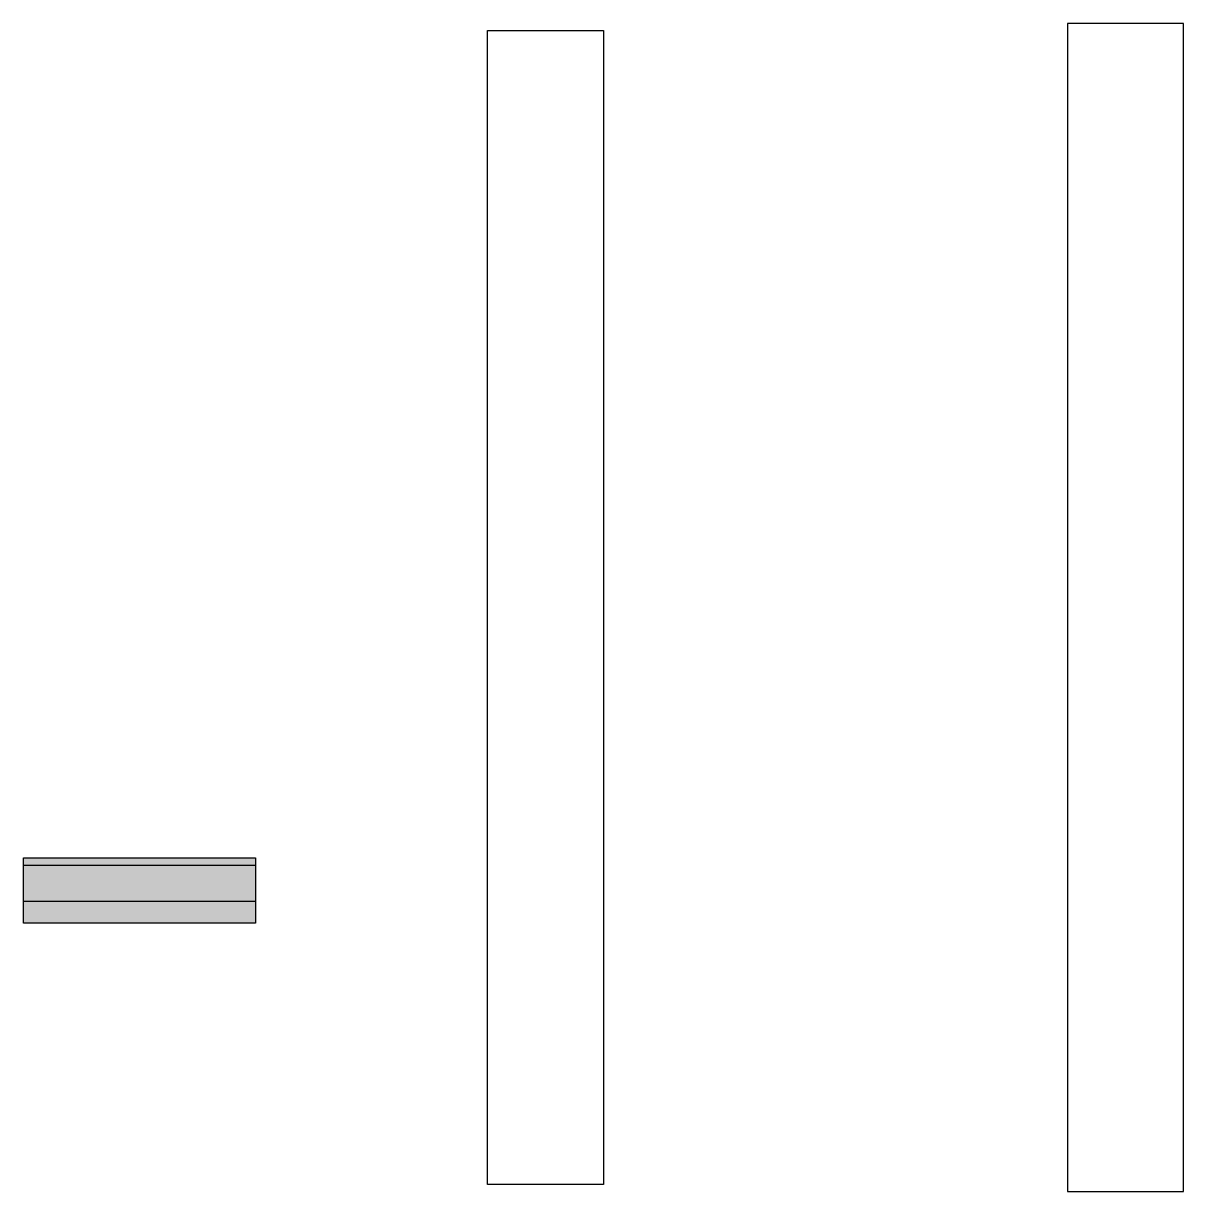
# Model space of a CAD drawing. Header units: feet. Extents: x 12482 to 12686, y -990 to -840.
# Drawn here: x 12503 to 12523, y -878 to -857.88 of the extents above; entities that cross this region are included whole.
import ezdxf

# ---------------------------------------------------------------- set-up
doc = ezdxf.new("R2010")
doc.units = ezdxf.units.FT
doc.layers.add('Layer1', color=7, linetype='Continuous')

msp = doc.modelspace()

# ---------------------------------------------------------------- hatches: boundary and pattern name
at = {"layer": 'Layer1', "transparency": 33554687}
h = msp.add_hatch(color=50, dxfattribs=at)
h.dxf.hatch_style = 1
h.paths.add_polyline_path([(12503, -872.25), (12503, -872.375), (12507, -872.375), (12507, -872.25)])
at = {"layer": 'Layer1', "true_color": 0xf7941d, "transparency": 33554687}
h = msp.add_hatch(color=30, dxfattribs=at)
h.dxf.hatch_style = 1
h.paths.add_polyline_path([(12503, -873), (12507, -873), (12507, -872.375), (12503, -872.375)])
h = msp.add_hatch(color=30, dxfattribs=at)
h.dxf.hatch_style = 1
h.paths.add_polyline_path([(12507, -872.375), (12503, -872.375), (12503, -873), (12507, -873)])
at = {"layer": 'Layer1', "transparency": 33554687}
h = msp.add_hatch(color=50, dxfattribs=at)
h.dxf.hatch_style = 1
h.paths.add_polyline_path([(12507, -873), (12507, -872.375), (12503, -872.375), (12503, -873)])
h = msp.add_hatch(color=96, dxfattribs=at)
h.dxf.hatch_style = 1
h.paths.add_polyline_path([(12503, -873), (12503, -873.375), (12507, -873.375), (12507, -873)])

# ---------------------------------------------------------------- linework, layer by layer
for p, q in [((12521, -857.875), (12521, -878)), ((12523, -857.875), (12521, -857.875)), ((12523, -878), (12523, -857.875)), ((12511, -858), (12513, -858)), ((12511, -877.875), (12511, -858)), ((12513, -858), (12513, -877.875)), ((12513, -877.875), (12511, -877.875)), ((12521, -878), (12523, -878))]:
    msp.add_line(p, q, dxfattribs=at)
for points in [[(12503, -872.25), (12507, -872.25), (12507, -873), (12503, -873)], [(12503, -872.375), (12507, -872.375), (12507, -873.375), (12503, -873.375)]]:
    msp.add_lwpolyline(points, close=True, dxfattribs=at)

doc.saveas('drawing.dxf')
